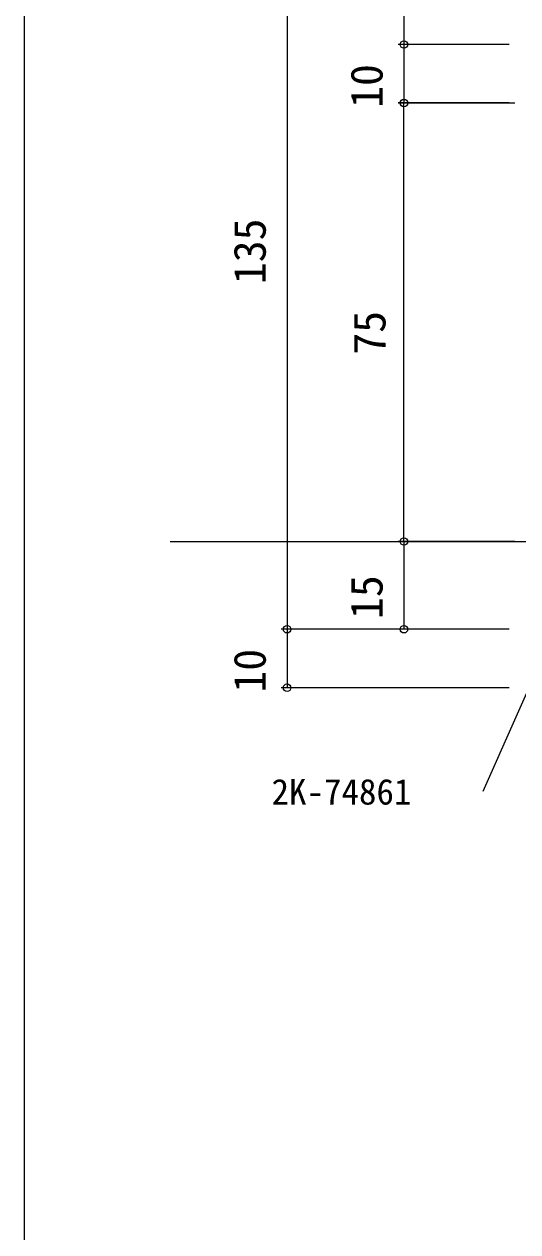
# Model space of a CAD drawing. Units: millimetres, scale not verified. Extents: x -437 to 438, y -681 to 679.
# Drawn here: x -436.7 to -352.2, y -154.3 to 52.3 of the extents above; entities that cross this region are included whole.
import ezdxf
from ezdxf.enums import TextEntityAlignment as Align

# ---------------------------------------------------------------- set-up
doc = ezdxf.new("R2010")
doc.units = ezdxf.units.MM
doc.header["$LTSCALE"] = 4
for name, color, linetype in [('0-3_YKK_12', 2, 'Continuous'), ('0-6_YKK_D', 6, 'Continuous'), ('0-7_YKK_ZWAK', 7, 'Continuous')]:
    doc.layers.add(name, color=color, linetype=linetype)
doc.styles.add('ＭＳ ゴシック', font='')
doc.styles.get('ＭＳ ゴシック').set_extended_font_data('MS Gothic')

msp = doc.modelspace()

# ---------------------------------------------------------------- linework, layer by layer
at = {"layer": '0-3_YKK_12'}
msp.add_line((-411.7, -36.2), (-287.7, -36.2), dxfattribs=at)
at = {"layer": '0-6_YKK_D'}
for p, q in [((-391.7, 83.821), (-391.7, -51.2)), ((-371.7, 83.821), (-371.7, 48.821)), ((-353.7, 48.821), (-372.7, 48.821)), ((-353.7, 48.821), (-372.7, 48.821)), ((-371.7, 48.821), (-371.7, 38.821)), ((-353.7, 38.821), (-372.7, 38.821)), ((-352.7, 38.8), (-372.7, 38.8)), ((-371.7, -36.2), (-371.7, 38.8)), ((-353.7, -36.2), (-372.7, -36.2)), ((-352.7, -36.2), (-372.7, -36.2)), ((-371.7, -36.2), (-371.7, -51.2)), ((-353.7, -51.2), (-392.7, -51.2)), ((-391.7, -51.2), (-391.7, -61.2)), ((-353.7, -51.2), (-372.7, -51.2)), ((-353.7, -61.2), (-392.7, -61.2))]:
    msp.add_line(p, q, dxfattribs=at)
msp.add_lwpolyline([(-345.837, -51.2), (-346.872, -53.531), (-358.169, -78.976)], dxfattribs=at)
for centre in [(-371.7, 48.821), (-371.7, 48.821), (-371.7, 38.821), (-371.7, 38.8), (-371.7, -36.2), (-371.7, -36.2), (-391.7, -51.2), (-391.7, -51.2), (-371.7, -51.2), (-391.7, -61.2)]:
    msp.add_circle(centre, 0.637, dxfattribs=at)
at = {"layer": '0-7_YKK_ZWAK'}
msp.add_line((-436.7, 643.8), (-436.7, -681.2), dxfattribs=at)

# ---------------------------------------------------------------- texts
at = {"layer": '0-6_YKK_D', "style": 'ＭＳ ゴシック'}
for s, p in [('10', (-373.7, 37.983)), ('135', (-393.7, 7.831)), ('75', (-373.2, -4.24)), ('15', (-373.7, -49.453)), ('10', (-393.7, -62.038))]:
    msp.add_text(s, height=5.499, rotation=90, dxfattribs=at).set_placement(p, align=Align.BOTTOM_LEFT)
msp.add_text('2K-74861', height=4.399, dxfattribs=at).set_placement((-394.355, -82.517), align=Align.BOTTOM_LEFT)

doc.saveas('drawing.dxf')
